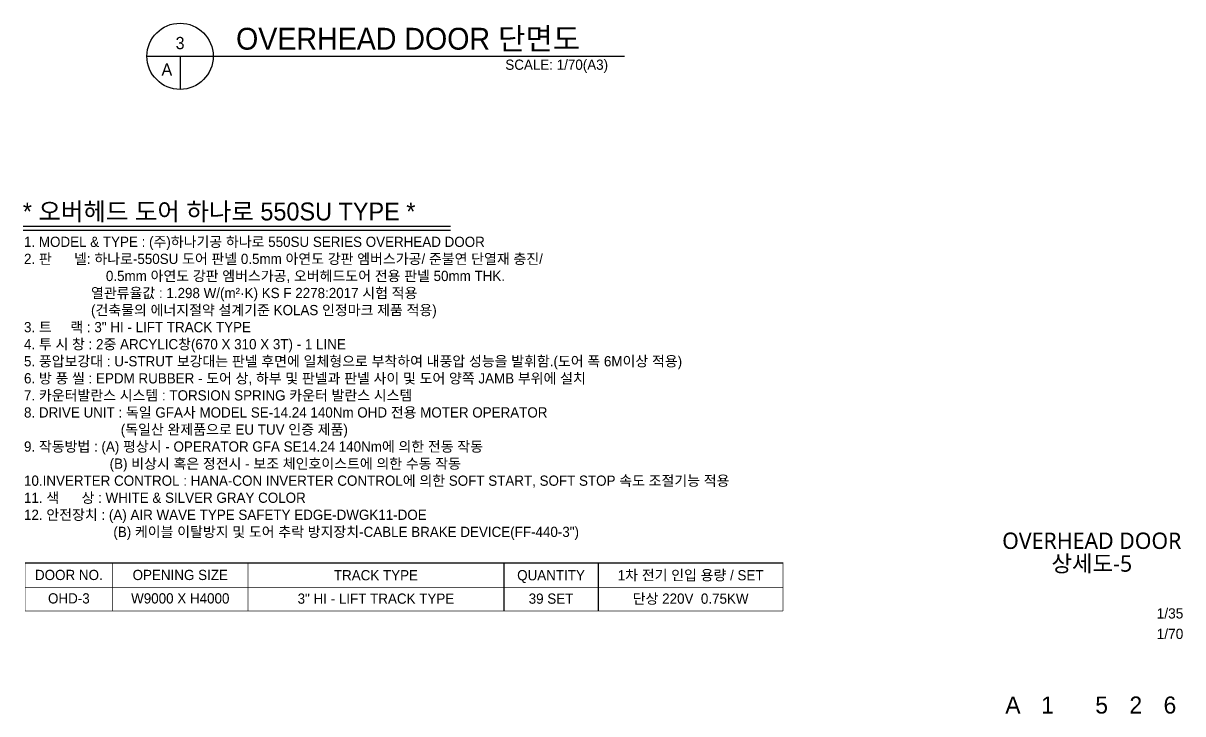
# Model space of a CAD drawing. Header units: millimetres. Extents: x 1448 to 104164, y -19509 to -89.
# Drawn here: x 63581 to 75473, y -19509 to -12423 of the extents above; entities that cross this region are included whole.
import ezdxf
from ezdxf.enums import TextEntityAlignment as Align

# ---------------------------------------------------------------- set-up
doc = ezdxf.new("R2010")
doc.units = ezdxf.units.MM
doc.header["$LTSCALE"] = 60
doc.header["$MEASUREMENT"] = 0
doc.layers.get('0').update_dxf_attribs({"linetype": 'CONTINUOUS'})
for name, color, linetype in [('(주)하나기공-TEXT', 3, 'CONTINUOUS'), ('2', 3, 'CONTINUOUS'), ('7', 7, 'CONTINUOUS'), ('SYM', 7, 'CONTINUOUS'), ('TEXT', 3, 'CONTINUOUS'), ('TEXT-TITLE', 6, 'CONTINUOUS'), ('TEXT-기입', 6, 'CONTINUOUS')]:
    doc.layers.add(name, color=color, linetype=linetype)
doc.styles.add('0T-OUT', font='H2GTRE.TTF')
doc.styles.add('CGS', font='cgse', dxfattribs={"bigfont": 'cgs'})
doc.styles.add('나눔바른고딕', font='NanumBarunGothic.ttf')

msp = doc.modelspace()

# ---------------------------------------------------------------- linework, layer by layer
at = {"layer": '2'}
for p, q in [((63581.5, -14505.5), (67963.8, -14505.5)), ((63581.5, -14547.3), (67963.8, -14547.3))]:
    msp.add_line(p, q, dxfattribs=at)
at = {"layer": '7', "color": 0}
for p, q in [((63601.2, -17961.2), (71373.9, -17961.2)), ((68510.7, -17961.2), (68510.7, -18452.4)), ((69477.6, -17961.2), (69477.6, -18452.4))]:
    msp.add_line(p, q, dxfattribs=at)
for points, const_width in [([(71373.9, -17961.2), (63601.2, -17961.2)], 6.56), ([(63601.2, -17961.2), (63601.2, -18452.4)], 4.38), ([(64497.8, -17961.2), (64497.8, -18452.4)], 6.56), ([(65886.3, -17961.2), (65886.3, -18452.4)], 6.56), ([(68510.7, -17961.2), (68510.7, -18452.4)], 6.56), ([(69477.6, -17961.2), (69477.6, -18452.4)], 6.56), ([(71373.9, -17961.2), (71373.9, -18452.4)], 6.56), ([(63601.2, -18212), (71373.9, -18212)], 6.56), ([(63601.2, -18452.4), (71373.9, -18452.4)], 6.56)]:
    msp.add_lwpolyline(points, dxfattribs=dict(at, const_width=const_width))
at = {"layer": 'SYM'}
for p, q in [((64850.7, -12762.6), (69748.4, -12762.6)), ((65190.1, -12762.6), (65190.1, -13102))]:
    msp.add_line(p, q, dxfattribs=at)
msp.add_circle((65190.1, -12762.6), 339.4, dxfattribs=at)

# ---------------------------------------------------------------- texts
at = {"layer": '(주)하나기공-TEXT', "color": 2, "style": '0T-OUT'}
msp.add_text('* 오버헤드 도어 하나로 550SU TYPE *', height=183.75, dxfattribs=at).set_placement((63577.3, -14447, 32.2))
at = {"layer": '(주)하나기공-TEXT', "color": 0, "style": '0T-OUT'}
for s, height, p in [('DOOR NO.', 105.04, (64049.5, -18084)), ('OPENING SIZE', 105.036, (65192, -18084)), ('TRACK TYPE', 105.04, (67198.5, -18086.6)), ('QUANTITY', 105.04, (68994.1, -18086.6)), ('1차 전기 인입 용량 / SET', 105.036, (70425.8, -18086.6)), ('OHD-3', 105.04, (64049.5, -18324.3)), ('W9000 X H4000', 105.036, (65192, -18324.3)), ('3" HI - LIFT TRACK TYPE', 105.036, (67198.5, -18326.9)), ('39 SET', 105.04, (68994.1, -18326.9)), ('단상 220V  0.75KW', 105.036, (70425.8, -18326.9))]:
    msp.add_text(s, height=height, dxfattribs=at).set_placement(p, align=Align.MIDDLE_CENTER)
at = {"insert": (63589.5, -14613.8), "char_height": 105, "width": 9806.148, "attachment_point": 1, "style": '0T-OUT'}
msp.add_mtext('\\A1;1. MODEL & TYPE : (주)하나기공 하나로 550SU SERIES OVERHEAD DOOR\\P2. 판      넬: 하나로-550SU 도어 판넬 0.5mm 아연도 강판 엠버스가공/ 준불연 단열재 충진/\\P^I^I0.5mm 아연도 강판 엠버스가공, 오버헤드도어 전용 판넬 50mm THK.\\P                  열관류율값 : 1.298 W/(m²{\\A0;\\fArial|b0|i0|c129|p34;\\H0.95833x;·\\A1;\\fHYGothic-Extra|b0|i0|c129|p18;\\H1.0435x;K) KS F 2278:2017 시험 적용}\\P{\\A0;                  (건축물의 에너지절약 설계기준 KOLAS 인정마크 제품 적용)}\\P3. 트     랙 : 3" HI - LIFT TRACK TYPE\\P4. 투 시 창 : 2중 ARCYLIC창(670 X 310 X 3T) - 1 LINE\\P5. 풍압보강대 : U-STRUT 보강대는 판넬 후면에 일체형으로 부착하여 내풍압 성능을 발휘함.(도어 폭 6M이상 적용)\\P6. 방 풍 씰 : EPDM RUBBER - 도어 상, 하부 및 판넬과 판넬 사이 및 도어 양쪽 JAMB 부위에 설치\\P7. 카운터발란스 시스템 : TORSION SPRING 카운터 발란스 시스템\\P8. DRIVE UNIT : 독일 GFA사 MODEL SE-14.24 140Nm OHD 전용 MOTER OPERATOR\\P                          (독일산 완제품으로 EU TUV 인증 제품)\\P9. 작동방법 : (A) 평상시 - OPERATOR GFA SE14.24 140Nm에 의한 전동 작동\\P^I^I (B) 비상시 혹은 정전시 - 보조 체인호이스트에 의한 수동 작동\\P10.INVERTER CONTROL : HANA-CON INVERTER CONTROL에 의한 SOFT START, SOFT STOP 속도 조절기능 적용\\P11. 색      상 : WHITE & SILVER GRAY COLOR\\P12. 안전장치 : (A) AIR WAVE TYPE SAFETY EDGE-DWGK11-DOE\\P^I^I  (B) 케이블 이탈방지 및 도어 추락 방지장치-CABLE BRAKE DEVICE(FF-440-3")', dxfattribs=at)
at = {"layer": 'TEXT', "style": '0T-OUT'}
msp.add_text('OVERHEAD DOOR 단면도', height=224, dxfattribs=at).set_placement((65764.1, -12694.8))
for s, p in [('3', (65190.1, -12626.9)), ('A', (65054.4, -12898.4))]:
    msp.add_text(s, height=126, dxfattribs=at).set_placement(p, align=Align.MIDDLE)
msp.add_text('SCALE: 1/70(A3)', height=105, dxfattribs=at).set_placement((69579.2, -12796.6), align=Align.TOP_RIGHT)
at = {"layer": 'TEXT-TITLE', "style": '나눔바른고딕'}
for s, p in [('OVERHEAD DOOR', (74539.5, -17733.3)), ('상세도-5', (74539.5, -17966.7))]:
    msp.add_text(s, height=168, dxfattribs=at).set_placement(p, align=Align.MIDDLE_CENTER)
at = {"layer": 'TEXT-기입', "style": 'CGS'}
for s, p in [('1/35', (75205.1, -18562.5)), ('1/70', (75205.1, -18772.5))]:
    msp.add_text(s, height=105, dxfattribs=at).set_placement(p, align=Align.BOTTOM_LEFT)
for s, p in [('A', (73730.7, -19418.7)), ('1', (74085.1, -19418.7)), ('5', (74640.7, -19418.7)), ('2', (74990.7, -19418.7)), ('6', (75340.7, -19418.7))]:
    msp.add_text(s, height=175, dxfattribs=at).set_placement(p, align=Align.MIDDLE_CENTER)

doc.saveas('drawing.dxf')
